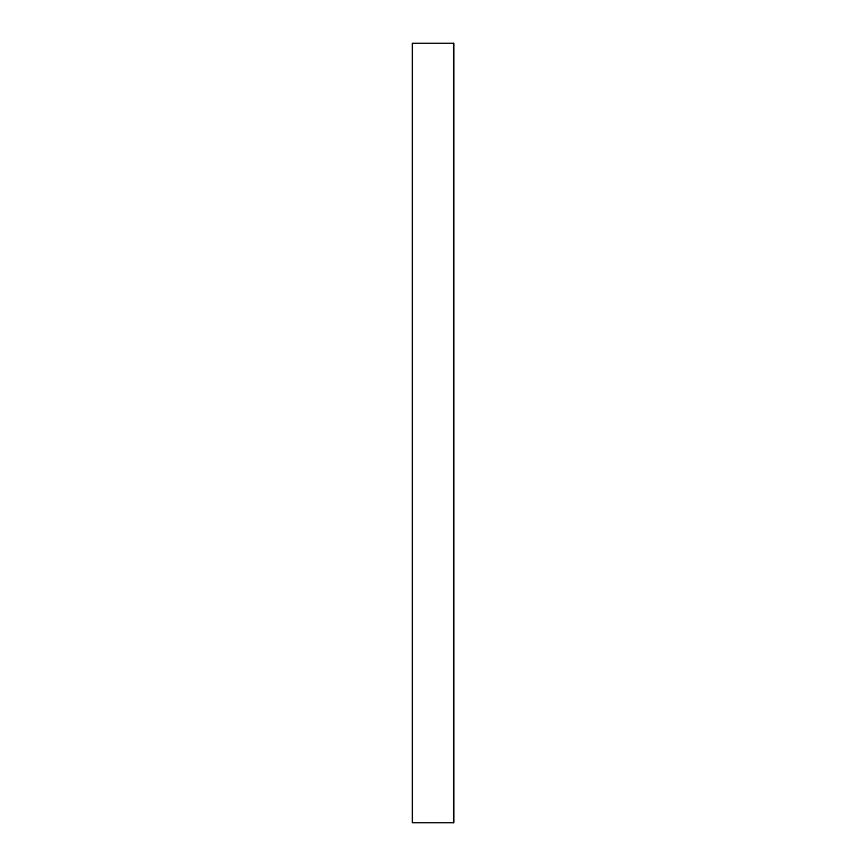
<?xml version="1.0" encoding="UTF-8"?>
<svg xmlns="http://www.w3.org/2000/svg" width="866" height="866" viewBox="0 0 866 866"><rect width="100%" height="100%" fill="white"/><g stroke="black" fill="none" stroke-linecap="round" stroke-linejoin="round"><path stroke-width="1.3" d="M453.632 822.7L453.632 43.3L412.368 43.3L412.368 822.7L453.632 822.7L453.632 43.3"/></g></svg>
